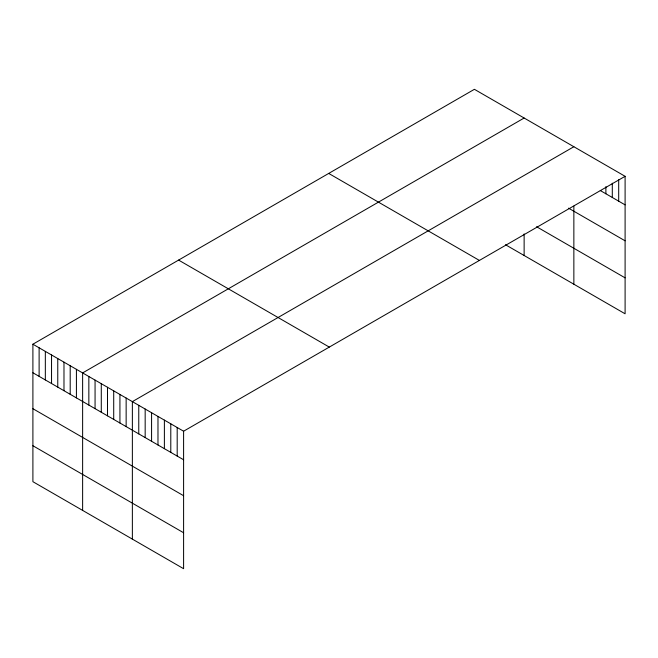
<?xml version="1.0" encoding="UTF-8"?>
<svg xmlns="http://www.w3.org/2000/svg" width="658" height="658" viewBox="0 0 658 658"><rect width="100%" height="100%" fill="white"/><g stroke="black" fill="none" stroke-linecap="round" stroke-linejoin="round"><path stroke-width="0.99" d="M32.9 344.208L183.598 431.212L183.598 568.693L32.9 481.689L32.9 344.208L474.402 89.307L625.1 176.311L625.1 313.792L505.484 244.735M524.13 118.021L82.628 372.921L82.628 510.394M573.858 146.734L132.365 401.627L132.365 539.108M183.598 431.212L625.1 176.311M600.285 190.54L625.1 204.868M568.537 208.158L625.1 240.812M536.566 226.73L625.1 277.849M328.704 173.424L479.402 260.428M178.598 260.091L329.296 347.095M32.9 372.765L183.598 459.769M32.9 408.708L183.598 495.713M32.9 445.737L183.598 532.75M618.693 179.757L618.693 201.175M612.294 183.195L612.294 197.474M605.886 186.642L605.886 193.781M573.858 206.102L573.858 284.215M524.13 233.935L524.13 255.501M177.191 427.511L177.191 456.068M170.792 423.818L170.792 452.375M164.385 420.117L164.385 448.674M157.978 416.424L157.978 444.981M151.579 412.722L151.579 441.279M145.171 409.029L145.171 437.578M138.764 405.328L138.764 433.885M126.147 398.041L126.147 426.598M119.929 394.455L119.929 423.012M113.711 390.86L113.711 419.417M107.493 387.274L107.493 415.831M101.283 383.688L101.283 412.245M95.065 380.094L95.065 408.651M88.846 376.508L88.846 405.065M76.418 369.327L76.418 397.884M70.2 365.741L70.2 394.298M63.982 362.155L63.982 390.704M57.764 358.561L57.764 387.118M51.546 354.975L51.546 383.532M45.336 351.388L45.336 379.937M39.118 347.794L39.118 376.351"/></g></svg>
